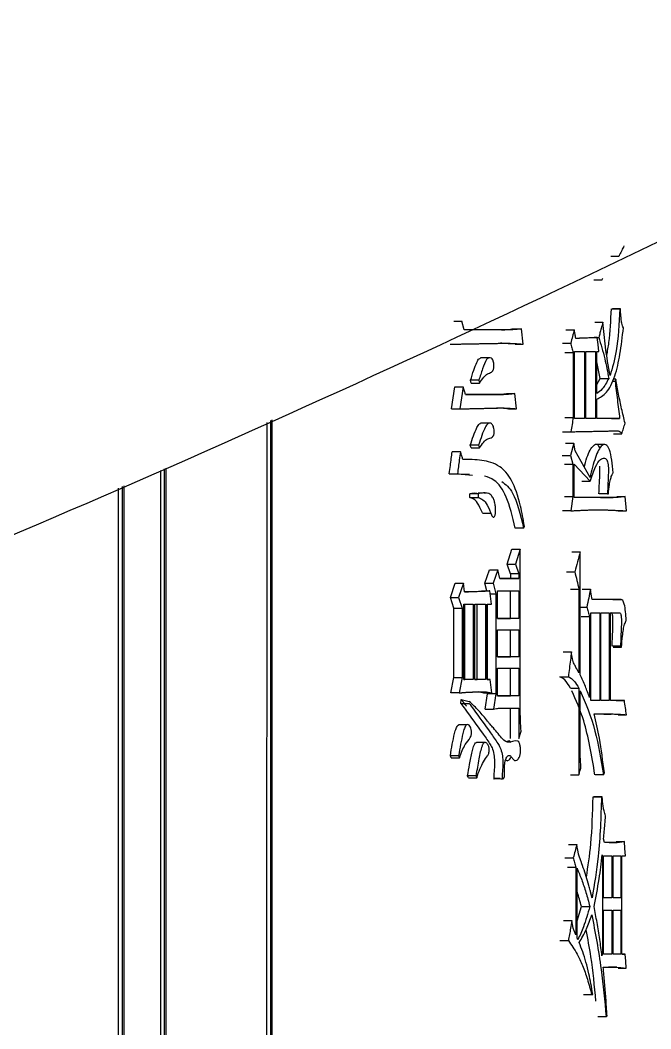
# Model space of a CAD drawing. Header units: millimetres. Extents: x 2271 to 4415, y 823 to 2339.
# Drawn here: x 3189.62 to 3196.78, y 1061.72 to 1073.17 of the extents above; entities that cross this region are included whole.
import ezdxf

# ---------------------------------------------------------------- set-up
doc = ezdxf.new("R2010")
doc.units = ezdxf.units.MM

msp = doc.modelspace()

# ---------------------------------------------------------------- linework, layer by layer
at = {"color": 7, "linetype": 'Continuous', "lineweight": 25}
for p, q in [((3196.417, 1070.488), (3196.324, 1070.488)), ((3196.225, 1070.218), (3196.233, 1070.24)), ((3196.335, 1069.894), (3196.428, 1069.894)), ((3196.436, 1069.894), (3196.343, 1069.894)), ((3196.436, 1069.894), (3196.428, 1069.894)), ((3194.542, 1069.753), (3194.635, 1069.753)), ((3194.662, 1069.655), (3194.635, 1069.753)), ((3196.142, 1069.742), (3196.236, 1069.742)), ((3195.18, 1069.655), (3194.662, 1069.655)), ((3195.18, 1069.655), (3195.085, 1069.655)), ((3195.219, 1069.666), (3195.313, 1069.666)), ((3195.332, 1069.493), (3195.313, 1069.666)), ((3195.816, 1069.656), (3195.911, 1069.656)), ((3196.077, 1069.569), (3196.171, 1069.569)), ((3194.501, 1069.493), (3194.594, 1069.493)), ((3195.238, 1069.493), (3195.332, 1069.493)), ((3195.775, 1069.504), (3195.87, 1069.504)), ((3195.913, 1068.649), (3195.913, 1069.407)), ((3195.913, 1069.407), (3196.026, 1069.407)), ((3196.026, 1069.407), (3196.026, 1068.649)), ((3196.041, 1068.649), (3196.041, 1069.407)), ((3196.041, 1069.407), (3196.152, 1069.407)), ((3196.152, 1069.407), (3196.152, 1068.649)), ((3196.166, 1069.407), (3196.191, 1069.407)), ((3196.166, 1068.931), (3196.166, 1069.407)), ((3194.94, 1069.338), (3194.845, 1069.338)), ((3195.804, 1069.396), (3195.899, 1069.396)), ((3195.899, 1069.396), (3195.899, 1068.66)), ((3196.206, 1069.104), (3196.166, 1069.293)), ((3194.827, 1069.082), (3194.733, 1069.082)), ((3194.74, 1069.05), (3194.733, 1069.082)), ((3194.827, 1069.082), (3194.834, 1069.05)), ((3196.166, 1069.033), (3196.206, 1069.104)), ((3196.209, 1069.104), (3196.302, 1069.104)), ((3196.339, 1069.071), (3196.374, 1069.071)), ((3196.382, 1069.093), (3196.35, 1069.093)), ((3196.382, 1069.093), (3196.374, 1069.071)), ((3194.518, 1068.758), (3194.555, 1069.006)), ((3194.555, 1069.006), (3194.649, 1069.006)), ((3194.649, 1069.006), (3194.612, 1068.758)), ((3194.74, 1069.05), (3194.834, 1069.05)), ((3195.106, 1068.92), (3194.676, 1068.92)), ((3194.676, 1068.92), (3195.011, 1068.92)), ((3195.011, 1068.92), (3195.106, 1068.92)), ((3195.14, 1068.931), (3195.234, 1068.931)), ((3195.256, 1068.758), (3195.234, 1068.931)), ((3196.166, 1068.649), (3196.166, 1068.866)), ((3194.518, 1068.758), (3194.612, 1068.758)), ((3195.162, 1068.758), (3195.256, 1068.758)), ((3192.419, 1068.604), (3192.418, 1057.022)), ((3192.464, 1068.626), (3192.464, 1057.022)), ((3192.483, 1056.972), (3192.483, 1068.634)), ((3195.804, 1068.66), (3195.899, 1068.66)), ((3196.026, 1068.649), (3195.913, 1068.649)), ((3196.026, 1068.649), (3195.932, 1068.649)), ((3196.152, 1068.649), (3196.041, 1068.649)), ((3196.152, 1068.649), (3196.058, 1068.649)), ((3196.425, 1068.65), (3196.166, 1068.649)), ((3196.332, 1068.65), (3196.425, 1068.65)), ((3194.94, 1068.595), (3194.845, 1068.595)), ((3195.778, 1068.498), (3195.872, 1068.498)), ((3195.81, 1068.368), (3195.905, 1068.368)), ((3195.905, 1068.368), (3195.867, 1068.228)), ((3195.919, 1068.282), (3195.905, 1068.368)), ((3196.356, 1068.476), (3196.449, 1068.476)), ((3194.618, 1068.271), (3194.525, 1068.271)), ((3194.824, 1068.347), (3194.73, 1068.347)), ((3194.74, 1068.314), (3194.73, 1068.347)), ((3194.824, 1068.347), (3194.834, 1068.314)), ((3196.089, 1067.979), (3195.919, 1068.282)), ((3196.247, 1068.354), (3196.152, 1068.354)), ((3195.772, 1068.228), (3195.867, 1068.228)), ((3195.867, 1068.228), (3195.893, 1068.13)), ((3191.212, 1068.058), (3191.212, 1056.972)), ((3191.257, 1068.077), (3191.257, 1056.972)), ((3191.277, 1057.022), (3191.277, 1068.085)), ((3195.893, 1068.13), (3195.893, 1067.762)), ((3195.908, 1068.13), (3196.089, 1067.936)), ((3195.908, 1067.752), (3195.908, 1068.13)), ((3194.49, 1068.022), (3194.584, 1068.022)), ((3194.723, 1068.014), (3194.49, 1068.022)), ((3194.584, 1068.022), (3194.756, 1068.006)), ((3195.995, 1067.936), (3196.089, 1067.936)), ((3190.735, 1067.859), (3190.735, 1059.15)), ((3190.78, 1067.877), (3190.78, 1059.15)), ((3190.8, 1059.094), (3190.801, 1067.886)), ((3194.82, 1067.795), (3194.726, 1067.795)), ((3194.726, 1067.752), (3194.726, 1067.795)), ((3194.867, 1067.802), (3194.819, 1067.802)), ((3194.82, 1067.795), (3194.82, 1067.752)), ((3194.914, 1067.802), (3194.885, 1067.802)), ((3196.286, 1067.795), (3196.192, 1067.795)), ((3196.286, 1067.795), (3196.297, 1067.795)), ((3194.726, 1067.752), (3194.82, 1067.752)), ((3195.893, 1067.762), (3195.87, 1067.6)), ((3196.352, 1067.752), (3195.908, 1067.752)), ((3196.209, 1067.752), (3196.256, 1067.752)), ((3196.258, 1067.752), (3196.352, 1067.752)), ((3196.394, 1067.763), (3196.487, 1067.763)), ((3196.503, 1067.6), (3196.487, 1067.763)), ((3194.867, 1067.573), (3194.963, 1067.573)), ((3195.87, 1067.6), (3195.775, 1067.6)), ((3196.41, 1067.6), (3196.503, 1067.6)), ((3195.335, 1067.405), (3195.241, 1067.405)), ((3195.149, 1066.994), (3195.203, 1067.167)), ((3195.203, 1067.167), (3195.298, 1067.167)), ((3195.298, 1067.167), (3195.244, 1066.994)), ((3195.298, 1065.318), (3195.298, 1067.167)), ((3195.883, 1067.135), (3195.977, 1067.135)), ((3195.977, 1065.74), (3195.977, 1067.135)), ((3195.149, 1066.994), (3195.244, 1066.994)), ((3195.187, 1066.886), (3195.149, 1066.994)), ((3195.244, 1066.994), (3195.282, 1066.886)), ((3194.895, 1066.778), (3194.947, 1066.93)), ((3194.947, 1066.93), (3195.041, 1066.93)), ((3195.041, 1066.93), (3194.989, 1066.778)), ((3195.064, 1066.832), (3195.041, 1066.93)), ((3195.282, 1066.886), (3195.187, 1066.886)), ((3195.187, 1066.886), (3195.187, 1066.832)), ((3195.282, 1066.886), (3195.282, 1066.832)), ((3195.822, 1066.908), (3195.916, 1066.908)), ((3194.504, 1066.616), (3194.558, 1066.778)), ((3194.558, 1066.778), (3194.652, 1066.778)), ((3194.652, 1066.778), (3194.598, 1066.616)), ((3194.666, 1066.681), (3194.652, 1066.778)), ((3194.895, 1066.778), (3194.989, 1066.778)), ((3194.918, 1066.692), (3194.895, 1066.778)), ((3194.989, 1066.778), (3195.021, 1066.659)), ((3195.187, 1066.832), (3195.282, 1066.832)), ((3194.859, 1066.692), (3194.953, 1066.692)), ((3194.969, 1066.54), (3194.953, 1066.692)), ((3194.956, 1066.659), (3195.021, 1066.659)), ((3195.021, 1066.659), (3195.021, 1065.523)), ((3195.038, 1066.378), (3195.038, 1066.692)), ((3195.038, 1066.692), (3195.282, 1066.692)), ((3195.187, 1066.378), (3195.187, 1066.692)), ((3195.282, 1066.692), (3195.282, 1066.378)), ((3195.868, 1066.713), (3195.963, 1066.713)), ((3195.963, 1066.713), (3195.963, 1065.761)), ((3196.001, 1066.713), (3196.095, 1066.713)), ((3194.504, 1066.616), (3194.598, 1066.616)), ((3194.545, 1066.497), (3194.504, 1066.616)), ((3194.598, 1066.616), (3194.639, 1066.497)), ((3194.656, 1065.686), (3194.656, 1066.54)), ((3194.656, 1066.54), (3194.764, 1066.54)), ((3194.67, 1065.686), (3194.67, 1066.54)), ((3194.764, 1066.54), (3194.764, 1065.686)), ((3194.78, 1065.686), (3194.78, 1066.54)), ((3194.78, 1066.54), (3194.903, 1066.54)), ((3194.809, 1065.686), (3194.809, 1066.54)), ((3194.903, 1066.54), (3194.903, 1065.686)), ((3194.92, 1066.54), (3194.969, 1066.54)), ((3194.92, 1065.686), (3194.92, 1066.54)), ((3194.927, 1065.686), (3194.927, 1066.54)), ((3196.441, 1066.594), (3196.112, 1066.594)), ((3196.348, 1066.594), (3196.441, 1066.594)), ((3194.545, 1066.497), (3194.639, 1066.497)), ((3194.545, 1065.707), (3194.545, 1066.497)), ((3194.639, 1066.497), (3194.639, 1065.707)), ((3195.977, 1066.508), (3196.052, 1066.508)), ((3196.098, 1065.448), (3196.098, 1066.443)), ((3196.098, 1066.443), (3196.199, 1066.443)), ((3196.199, 1066.443), (3196.199, 1065.448)), ((3196.213, 1065.448), (3196.213, 1066.443)), ((3196.213, 1066.443), (3196.308, 1066.443)), ((3196.308, 1066.443), (3196.308, 1065.448)), ((3196.321, 1065.448), (3196.322, 1066.443)), ((3196.322, 1066.443), (3196.422, 1066.443)), ((3196.326, 1066.443), (3196.422, 1066.443)), ((3195.282, 1066.378), (3195.038, 1066.378)), ((3195.038, 1066.378), (3195.187, 1066.378)), ((3195.282, 1066.378), (3195.187, 1066.378)), ((3195.989, 1066.4), (3196.084, 1066.4)), ((3196.084, 1066.4), (3196.084, 1065.48)), ((3195.038, 1065.945), (3195.038, 1066.248)), ((3195.038, 1066.248), (3195.282, 1066.248)), ((3195.187, 1065.945), (3195.187, 1066.248)), ((3195.282, 1066.248), (3195.282, 1065.945)), ((3195.784, 1065.999), (3195.878, 1065.999)), ((3196.436, 1066.064), (3196.343, 1066.064)), ((3196.353, 1066.053), (3196.447, 1066.053)), ((3196.436, 1066.064), (3196.447, 1066.053)), ((3195.282, 1065.945), (3195.038, 1065.945)), ((3195.038, 1065.945), (3195.187, 1065.945)), ((3195.282, 1065.945), (3195.187, 1065.945)), ((3195.038, 1065.502), (3195.038, 1065.815)), ((3195.038, 1065.815), (3195.282, 1065.815)), ((3195.187, 1065.502), (3195.187, 1065.815)), ((3195.282, 1065.815), (3195.282, 1065.502)), ((3194.511, 1065.534), (3194.545, 1065.707)), ((3194.545, 1065.707), (3194.639, 1065.707)), ((3194.639, 1065.707), (3194.605, 1065.534)), ((3194.764, 1065.686), (3194.656, 1065.686)), ((3194.656, 1065.686), (3194.67, 1065.686)), ((3194.764, 1065.686), (3194.67, 1065.686)), ((3194.903, 1065.686), (3194.78, 1065.686)), ((3194.78, 1065.686), (3194.809, 1065.686)), ((3194.903, 1065.686), (3194.809, 1065.686)), ((3194.956, 1065.686), (3194.92, 1065.686)), ((3194.92, 1065.686), (3194.956, 1065.686)), ((3194.976, 1065.534), (3194.956, 1065.686)), ((3195.748, 1065.718), (3195.843, 1065.718)), ((3194.605, 1065.534), (3194.511, 1065.534)), ((3194.819, 1065.545), (3194.913, 1065.545)), ((3194.881, 1065.534), (3194.976, 1065.534)), ((3194.898, 1065.35), (3194.927, 1065.523)), ((3194.913, 1065.545), (3194.976, 1065.534)), ((3194.927, 1065.523), (3194.927, 1065.534)), ((3195.021, 1065.523), (3194.927, 1065.523)), ((3195.021, 1065.523), (3194.992, 1065.35)), ((3195.868, 1065.588), (3195.963, 1065.588)), ((3195.963, 1065.588), (3195.963, 1064.604)), ((3195.977, 1064.907), (3195.977, 1065.556)), ((3194.623, 1065.415), (3194.626, 1065.458)), ((3194.626, 1065.458), (3194.718, 1065.437)), ((3195.282, 1065.502), (3195.038, 1065.502)), ((3195.038, 1065.502), (3195.187, 1065.502)), ((3195.282, 1065.502), (3195.187, 1065.502)), ((3196.199, 1065.448), (3196.098, 1065.448)), ((3196.199, 1065.448), (3196.105, 1065.448)), ((3196.308, 1065.448), (3196.213, 1065.448)), ((3196.308, 1065.448), (3196.214, 1065.448)), ((3196.479, 1065.448), (3196.321, 1065.448)), ((3196.386, 1065.448), (3196.479, 1065.448)), ((3194.898, 1065.35), (3194.992, 1065.35)), ((3195.187, 1065.015), (3195.187, 1065.361)), ((3195.282, 1065.361), (3195.282, 1065.015)), ((3196.41, 1065.285), (3196.503, 1065.285)), ((3194.692, 1065.172), (3194.598, 1065.172)), ((3195.282, 1065.015), (3195.307, 1065.101)), ((3194.897, 1064.972), (3194.802, 1064.972)), ((3194.514, 1064.798), (3194.504, 1064.82)), ((3194.598, 1064.82), (3194.608, 1064.798)), ((3194.514, 1064.798), (3194.608, 1064.798)), ((3194.794, 1064.593), (3194.7, 1064.593)), ((3195.868, 1064.604), (3195.963, 1064.604)), ((3196.241, 1064.604), (3196.147, 1064.604)), ((3196.241, 1064.604), (3196.252, 1064.625)), ((3194.71, 1064.571), (3194.804, 1064.571)), ((3195.07, 1064.561), (3195.005, 1064.561)), ((3196.125, 1064.355), (3196.219, 1064.355)), ((3196.227, 1064.355), (3196.133, 1064.355)), ((3196.227, 1064.355), (3196.219, 1064.355)), ((3195.845, 1063.814), (3195.94, 1063.814)), ((3196.255, 1063.836), (3196.244, 1063.879)), ((3196.398, 1063.836), (3196.255, 1063.836)), ((3196.305, 1063.836), (3196.398, 1063.836)), ((3196.386, 1063.847), (3196.479, 1063.847)), ((3196.244, 1063.208), (3196.244, 1063.684)), ((3196.244, 1063.684), (3196.338, 1063.684)), ((3196.338, 1063.684), (3196.338, 1063.208)), ((3196.352, 1063.208), (3196.352, 1063.684)), ((3196.352, 1063.684), (3196.439, 1063.684)), ((3196.439, 1063.684), (3196.439, 1063.208)), ((3196.452, 1063.684), (3196.49, 1063.684)), ((3196.452, 1062.57), (3196.452, 1063.684)), ((3195.804, 1063.663), (3195.899, 1063.663)), ((3196.23, 1063.663), (3196.23, 1062.581)), ((3195.833, 1063.555), (3195.928, 1063.555)), ((3195.928, 1063.555), (3195.928, 1062.787)), ((3195.942, 1062.754), (3195.942, 1063.544)), ((3195.942, 1062.948), (3195.991, 1063.111)), ((3195.992, 1063.111), (3196.086, 1063.111)), ((3196.338, 1063.208), (3196.244, 1063.208)), ((3196.338, 1063.208), (3196.244, 1063.208)), ((3196.439, 1063.208), (3196.352, 1063.208)), ((3196.439, 1063.208), (3196.352, 1063.208)), ((3196.244, 1062.57), (3196.244, 1063.068)), ((3196.244, 1063.068), (3196.338, 1063.068)), ((3196.338, 1063.068), (3196.338, 1062.57)), ((3196.352, 1062.57), (3196.352, 1063.068)), ((3196.352, 1063.068), (3196.439, 1063.068)), ((3196.439, 1063.068), (3196.439, 1062.57)), ((3195.789, 1062.949), (3195.884, 1062.949)), ((3195.951, 1062.732), (3195.942, 1062.754)), ((3196.23, 1062.581), (3196.22, 1062.581)), ((3196.23, 1062.581), (3196.225, 1062.549)), ((3196.338, 1062.57), (3196.244, 1062.57)), ((3196.338, 1062.57), (3196.244, 1062.57)), ((3196.439, 1062.57), (3196.352, 1062.57)), ((3196.439, 1062.57), (3196.352, 1062.57)), ((3196.487, 1062.57), (3196.452, 1062.57)), ((3196.452, 1062.57), (3196.487, 1062.57)), ((3196.238, 1062.419), (3196.392, 1062.419)), ((3196.392, 1062.419), (3196.299, 1062.419)), ((3196.407, 1062.408), (3196.5, 1062.408)), ((3196.109, 1062.105), (3196.015, 1062.105)), ((3196.109, 1062.105), (3196.12, 1062.116)), ((3196.272, 1061.856), (3196.283, 1061.867))]:
    msp.add_line(p, q, dxfattribs=at)
at = {"color": 7, "linetype": 'Continuous', "lineweight": 25, "flags": 128}
for points in [[(3196.225, 1070.218), (3196.19, 1070.218), (3196.159, 1070.218), (3196.131, 1070.218)], [(3196.094, 1069.569), (3196.14, 1069.569), (3196.188, 1069.569)], [(3196.191, 1069.407), (3196.181, 1069.488), (3196.171, 1069.569)], [(3194.74, 1068.314), (3194.781, 1068.314), (3194.807, 1068.314), (3194.834, 1068.314)], [(3195.798, 1068.13), (3195.845, 1068.13), (3195.893, 1068.13)], [(3195.798, 1067.762), (3195.845, 1067.762), (3195.893, 1067.762)], [(3195.335, 1067.405), (3195.34, 1067.416), (3195.345, 1067.427)], [(3196.112, 1066.594), (3196.104, 1066.654), (3196.095, 1066.713)], [(3194.623, 1065.415), (3194.665, 1065.415), (3194.691, 1065.415), (3194.716, 1065.415)], [(3194.598, 1064.82), (3194.563, 1064.82), (3194.534, 1064.82), (3194.504, 1064.82)], [(3194.71, 1064.571), (3194.707, 1064.577), (3194.705, 1064.582), (3194.7, 1064.593)], [(3194.794, 1064.593), (3194.796, 1064.587), (3194.8, 1064.579), (3194.804, 1064.571)], [(3195.957, 1063.706), (3195.95, 1063.75), (3195.945, 1063.782), (3195.94, 1063.814)], [(3196.49, 1063.684), (3196.484, 1063.766), (3196.479, 1063.847)], [(3196.227, 1063.695), (3196.229, 1063.679), (3196.23, 1063.663)], [(3195.899, 1062.862), (3195.891, 1062.906), (3195.884, 1062.949)], [(3195.748, 1062.722), (3195.772, 1062.722), (3195.796, 1062.722), (3195.843, 1062.722)], [(3196.5, 1062.408), (3196.494, 1062.489), (3196.487, 1062.57)], [(3196.272, 1061.856), (3196.233, 1061.856), (3196.204, 1061.856), (3196.178, 1061.856)]]:
    msp.add_lwpolyline(points, dxfattribs=at)
at = {"color": 7, "linetype": 'Continuous', "lineweight": 25}
for points, knots in [([(3122.336, 1053.698), (3124.897, 1053.722), (3128.477, 1053.757), (3133.746, 1054.036), (3138.211, 1054.371), (3143.527, 1054.937), (3149.096, 1055.71), (3154.909, 1056.72), (3160.88, 1057.976), (3166.957, 1059.487), (3173.094, 1061.258), (3179.26, 1063.292), (3185.423, 1065.591), (3191.56, 1068.157), (3197.648, 1070.987), (3203.668, 1074.081), (3209.6, 1077.435), (3215.43, 1081.048), (3221.139, 1084.913), (3226.715, 1089.027), (3232.142, 1093.384), (3237.408, 1097.979), (3242.499, 1102.803), (3247.404, 1107.851), (3252.111, 1113.114), (3256.609, 1118.584), (3260.887, 1124.252), (3264.936, 1130.109), (3268.745, 1136.146), (3272.307, 1142.352), (3275.612, 1148.716), (3278.653, 1155.229), (3281.422, 1161.878), (3283.913, 1168.653), (3286.118, 1175.54), (3288.033, 1182.529), (3289.651, 1189.607), (3290.969, 1196.76), (3291.982, 1203.977), (3292.686, 1211.244), (3293.079, 1218.549), (3293.158, 1225.877), (3292.921, 1233.215), (3292.367, 1240.549), (3291.495, 1247.867), (3290.304, 1255.154), (3288.796, 1262.397), (3286.971, 1269.581), (3284.831, 1276.694), (3282.377, 1283.722), (3279.612, 1290.65), (3276.539, 1297.466), (3273.162, 1304.157), (3269.485, 1310.709), (3265.511, 1317.109), (3261.246, 1323.344), (3256.695, 1329.402), (3251.863, 1335.271), (3246.756, 1340.937), (3241.379, 1346.39), (3235.933, 1351.437), (3230.459, 1356.09), (3225.001, 1360.359), (3219.376, 1364.401), (3213.595, 1368.21), (3207.667, 1371.778), (3201.605, 1375.1), (3195.419, 1378.17), (3189.122, 1380.984), (3182.729, 1383.536), (3176.253, 1385.822), (3169.716, 1387.838), (3163.141, 1389.58), (3156.568, 1391.045), (3150.074, 1392.227), (3143.785, 1393.124), (3138.261, 1393.707), (3133.378, 1394.075), (3128.554, 1394.315), (3122.58, 1394.432), (3117.063, 1394.321), (3111.794, 1394.05), (3107.329, 1393.712), (3102.013, 1393.147), (3096.444, 1392.374), (3090.631, 1391.364), (3084.659, 1390.108), (3078.583, 1388.597), (3072.445, 1386.826), (3066.28, 1384.792), (3060.117, 1382.493), (3053.98, 1379.928), (3047.892, 1377.097), (3041.872, 1374.003), (3035.939, 1370.649), (3030.11, 1367.037), (3024.401, 1363.171), (3018.825, 1359.057), (3013.398, 1354.7), (3008.132, 1350.105), (3003.041, 1345.281), (2998.136, 1340.233), (2993.429, 1334.97), (2988.931, 1329.5), (2984.653, 1323.832), (2980.604, 1317.975), (2976.795, 1311.938), (2973.233, 1305.732), (2969.928, 1299.368), (2966.885, 1292.856), (2964.123, 1286.204), (2961.786, 1279.922), (2960.508, 1275.817), (2959.945, 1274.009)], [0, 0, 0, 0, 0.010207, 0.014274, 0.021037, 0.028056, 0.035587, 0.043451, 0.051578, 0.059911, 0.06841, 0.077044, 0.085791, 0.094634, 0.103558, 0.112554, 0.121612, 0.130726, 0.13989, 0.149098, 0.158347, 0.167633, 0.176954, 0.186306, 0.195688, 0.205098, 0.214535, 0.223996, 0.233481, 0.242989, 0.252518, 0.262068, 0.271639, 0.281229, 0.290838, 0.300466, 0.310113, 0.319778, 0.329461, 0.339162, 0.348881, 0.358618, 0.368373, 0.378146, 0.387938, 0.397748, 0.407578, 0.417427, 0.427296, 0.437185, 0.447097, 0.457031, 0.466988, 0.47697, 0.486979, 0.497016, 0.507082, 0.517181, 0.527315, 0.537488, 0.547704, 0.556915, 0.566123, 0.575327, 0.584526, 0.593719, 0.602905, 0.612082, 0.621247, 0.630396, 0.639524, 0.64862, 0.657668, 0.666638, 0.675463, 0.683979, 0.691963, 0.697606, 0.703501, 0.71122, 0.721427, 0.725494, 0.732257, 0.739276, 0.746807, 0.754671, 0.762798, 0.771131, 0.77963, 0.788264, 0.797011, 0.805853, 0.814778, 0.823774, 0.832832, 0.841946, 0.85111, 0.860318, 0.869567, 0.878853, 0.888174, 0.897526, 0.906908, 0.916318, 0.925755, 0.935216, 0.944701, 0.954208, 0.963738, 0.973288, 0.982858, 0.992449, 1, 1, 1, 1]), ([(3196.474, 1070.607), (3196.466, 1070.591), (3196.452, 1070.562), (3196.433, 1070.523), (3196.422, 1070.5), (3196.417, 1070.488)], [0, 0, 0, 0, 0.425168, 0.712584, 1, 1, 1, 1]), ([(3196.28, 1069.366), (3196.288, 1069.414), (3196.317, 1069.573), (3196.325, 1069.762), (3196.332, 1069.894)], [0, 0, 0, 0, 0.299589, 1, 1, 1, 1]), ([(3196.428, 1069.894), (3196.419, 1069.724), (3196.404, 1069.426), (3196.343, 1069.224), (3196.316, 1069.136)], [0, 0, 0, 0, 0.5699995, 1, 1, 1, 1]), ([(3196.468, 1069.677), (3196.462, 1069.693), (3196.451, 1069.72), (3196.442, 1069.78), (3196.437, 1069.835), (3196.436, 1069.874), (3196.436, 1069.894)], [0, 0, 0, 0, 0.327601, 0.548377, 0.773257, 1, 1, 1, 1]), ([(3196.236, 1069.742), (3196.229, 1069.718), (3196.218, 1069.677), (3196.202, 1069.619), (3196.193, 1069.586), (3196.188, 1069.569)], [0, 0, 0, 0, 0.420833, 0.71041, 1, 1, 1, 1]), ([(3196.316, 1069.136), (3196.297, 1069.243), (3196.264, 1069.434), (3196.244, 1069.648), (3196.236, 1069.742)], [0, 0, 0, 0, 0.5581675, 1, 1, 1, 1]), ([(3195.085, 1069.655), (3195.109, 1069.656), (3195.143, 1069.657), (3195.187, 1069.662), (3195.208, 1069.665), (3195.219, 1069.666)], [0, 0, 0, 0, 0.523499, 0.761739, 1, 1, 1, 1]), ([(3195.313, 1069.666), (3195.302, 1069.665), (3195.279, 1069.662), (3195.234, 1069.657), (3195.201, 1069.656), (3195.18, 1069.655)], [0, 0, 0, 0, 0.2614203, 0.5228455, 1, 1, 1, 1]), ([(3195.911, 1069.656), (3195.904, 1069.63), (3195.89, 1069.58), (3195.876, 1069.529), (3195.87, 1069.504)], [0, 0, 0, 0, 0.499999, 1, 1, 1, 1]), ([(3195.928, 1069.558), (3195.925, 1069.574), (3195.919, 1069.607), (3195.913, 1069.639), (3195.911, 1069.656)], [0, 0, 0, 0, 0.4999992, 1, 1, 1, 1]), ([(3196.166, 1068.866), (3196.203, 1068.886), (3196.277, 1068.926), (3196.371, 1069.099), (3196.433, 1069.375), (3196.456, 1069.576), (3196.468, 1069.677)], [0, 0, 0, 0, 0.271409, 0.54611, 0.770558, 1, 1, 1, 1]), ([(3196.171, 1069.569), (3196.123, 1069.565), (3196.073, 1069.56), (3196.022, 1069.559), (3196.018, 1069.559), (3196.014, 1069.559), (3196.01, 1069.559), (3196.007, 1069.559), (3196.003, 1069.559), (3195.999, 1069.559), (3195.995, 1069.559), (3195.992, 1069.559), (3195.988, 1069.559), (3195.984, 1069.559), (3195.98, 1069.559), (3195.976, 1069.559), (3195.972, 1069.559), (3195.968, 1069.558), (3195.965, 1069.558), (3195.961, 1069.558), (3195.957, 1069.558), (3195.954, 1069.558), (3195.952, 1069.558), (3195.95, 1069.558), (3195.948, 1069.558), (3195.946, 1069.558), (3195.944, 1069.558), (3195.942, 1069.558), (3195.94, 1069.558), (3195.939, 1069.558), (3195.937, 1069.558), (3195.935, 1069.558), (3195.933, 1069.558), (3195.931, 1069.558), (3195.929, 1069.558), (3195.928, 1069.558)], [0, 0, 0, 0, 0.606141, 0.618449, 0.630757, 0.655373, 0.667681, 0.679989, 0.692297, 0.716913, 0.729221, 0.741529, 0.753837, 0.778453, 0.790761, 0.803069, 0.827685, 0.839993, 0.852301, 0.864609, 0.889225, 0.895379, 0.901533, 0.913842, 0.919996, 0.92615, 0.932304, 0.944612, 0.950766, 0.95692, 0.963074, 0.975382, 0.981536, 0.98769, 1, 1, 1, 1]), ([(3196.188, 1069.569), (3196.212, 1069.49), (3196.255, 1069.349), (3196.288, 1069.179), (3196.302, 1069.104)], [0, 0, 0, 0, 0.556475, 1, 1, 1, 1]), ([(3194.594, 1069.493), (3194.613, 1069.494), (3194.649, 1069.494), (3194.704, 1069.495), (3194.758, 1069.496), (3194.812, 1069.497), (3194.883, 1069.499), (3194.954, 1069.5), (3195.024, 1069.501), (3195.068, 1069.502), (3195.098, 1069.503), (3195.12, 1069.504), (3195.133, 1069.504), (3195.141, 1069.504)], [0, 0, 0, 0, 0.097575, 0.19515, 0.292725, 0.390299, 0.487874, 0.683024, 0.780599, 0.878174, 0.926961, 0.951355, 1, 1, 1, 1]), ([(3195.238, 1069.493), (3195.211, 1069.495), (3195.167, 1069.497), (3195.112, 1069.5), (3195.083, 1069.502), (3195.073, 1069.503)], [0, 0, 0, 0, 0.484055, 0.821174, 1, 1, 1, 1]), ([(3195.141, 1069.504), (3195.168, 1069.503), (3195.214, 1069.5), (3195.277, 1069.496), (3195.314, 1069.494), (3195.332, 1069.493)], [0, 0, 0, 0, 0.417352, 0.7086751, 1, 1, 1, 1]), ([(3195.87, 1069.504), (3195.874, 1069.486), (3195.884, 1069.45), (3195.894, 1069.414), (3195.899, 1069.396)], [0, 0, 0, 0, 0.500001, 1, 1, 1, 1]), ([(3194.733, 1069.082), (3194.745, 1069.121), (3194.768, 1069.193), (3194.8, 1069.276), (3194.825, 1069.329), (3194.84, 1069.332), (3194.845, 1069.333)], [0, 0, 0, 0, 0.373661, 0.687342, 0.895002, 1, 1, 1, 1]), ([(3194.834, 1069.05), (3194.85, 1069.073), (3194.88, 1069.116), (3194.926, 1069.158), (3194.962, 1069.168), (3194.987, 1069.188), (3194.995, 1069.211), (3194.998, 1069.229), (3194.999, 1069.252), (3194.997, 1069.277), (3194.992, 1069.3), (3194.983, 1069.32), (3194.966, 1069.337), (3194.942, 1069.344), (3194.905, 1069.311), (3194.868, 1069.21), (3194.841, 1069.126), (3194.827, 1069.082)], [0, 0, 0, 0, 0.1332879, 0.244453, 0.3554057, 0.4113373, 0.4265667, 0.441924, 0.4602398, 0.4832328, 0.5062844, 0.5267635, 0.567645, 0.6361532, 0.7048683, 0.8490662, 1, 1, 1, 1]), ([(3196.302, 1069.104), (3196.278, 1069.059), (3196.235, 1068.979), (3196.187, 1068.946), (3196.166, 1068.931)], [0, 0, 0, 0, 0.561781, 1, 1, 1, 1]), ([(3196.374, 1069.071), (3196.382, 1069.001), (3196.399, 1068.86), (3196.417, 1068.72), (3196.425, 1068.65)], [0, 0, 0, 0, 0.5, 1, 1, 1, 1]), ([(3196.487, 1068.595), (3196.474, 1068.649), (3196.448, 1068.754), (3196.413, 1068.922), (3196.392, 1069.036), (3196.382, 1069.093)], [0, 0, 0, 0, 0.347854, 0.67337, 1, 1, 1, 1]), ([(3194.676, 1068.92), (3194.672, 1068.932), (3194.666, 1068.953), (3194.657, 1068.982), (3194.651, 1068.998), (3194.649, 1069.006)], [0, 0, 0, 0, 0.428366, 0.714182, 1, 1, 1, 1]), ([(3195.011, 1068.92), (3195.023, 1068.92), (3195.046, 1068.921), (3195.089, 1068.924), (3195.12, 1068.928), (3195.14, 1068.931)], [0, 0, 0, 0, 0.267376, 0.53476, 1, 1, 1, 1]), ([(3195.234, 1068.931), (3195.223, 1068.929), (3195.2, 1068.926), (3195.157, 1068.921), (3195.126, 1068.921), (3195.106, 1068.92)], [0, 0, 0, 0, 0.267045, 0.534097, 1, 1, 1, 1]), ([(3194.612, 1068.758), (3194.62, 1068.758), (3194.638, 1068.758), (3194.664, 1068.759), (3194.69, 1068.759), (3194.725, 1068.76), (3194.768, 1068.761), (3194.819, 1068.762), (3194.871, 1068.763), (3194.922, 1068.765), (3194.964, 1068.766), (3195.003, 1068.767), (3195.031, 1068.767), (3195.057, 1068.768), (3195.07, 1068.768), (3195.077, 1068.768)], [0, 0, 0, 0, 0.055103, 0.110206, 0.165309, 0.220412, 0.330617, 0.440823, 0.551029, 0.661235, 0.771441, 0.826543, 0.913271, 0.956635, 1, 1, 1, 1]), ([(3195.162, 1068.758), (3195.138, 1068.76), (3195.096, 1068.764), (3195.051, 1068.767), (3195.032, 1068.767), (3195.029, 1068.767)], [0, 0, 0, 0, 0.55266, 0.951825, 1, 1, 1, 1]), ([(3195.077, 1068.768), (3195.101, 1068.768), (3195.144, 1068.767), (3195.204, 1068.763), (3195.239, 1068.759), (3195.256, 1068.758)], [0, 0, 0, 0, 0.408529, 0.704251, 1, 1, 1, 1]), ([(3194.834, 1068.314), (3194.849, 1068.337), (3194.879, 1068.382), (3194.928, 1068.423), (3194.965, 1068.426), (3194.988, 1068.446), (3194.995, 1068.457), (3195, 1068.473), (3195.001, 1068.489), (3195.001, 1068.51), (3194.998, 1068.534), (3194.992, 1068.56), (3194.978, 1068.585), (3194.957, 1068.602), (3194.928, 1068.592), (3194.895, 1068.543), (3194.86, 1068.455), (3194.836, 1068.384), (3194.824, 1068.347), (3194.824, 1068.347)], [0, 0, 0, 0, 0.122963, 0.247031, 0.370505, 0.395962, 0.421667, 0.433716, 0.445798, 0.461982, 0.485013, 0.50855, 0.540716, 0.603687, 0.664288, 0.751122, 0.871606, 0.999878, 1, 1, 1, 1]), ([(3195.899, 1068.66), (3195.894, 1068.633), (3195.886, 1068.579), (3195.877, 1068.525), (3195.872, 1068.498)], [0, 0, 0, 0, 0.5, 1, 1, 1, 1]), ([(3196.449, 1068.476), (3196.456, 1068.496), (3196.468, 1068.536), (3196.481, 1068.576), (3196.487, 1068.595)], [0, 0, 0, 0, 0.499999, 1, 1, 1, 1]), ([(3194.73, 1068.347), (3194.741, 1068.382), (3194.765, 1068.453), (3194.8, 1068.538), (3194.828, 1068.586), (3194.842, 1068.591), (3194.846, 1068.592)], [0, 0, 0, 0, 0.3465962, 0.6953672, 0.9290108, 1, 1, 1, 1]), ([(3195.872, 1068.498), (3195.892, 1068.498), (3195.93, 1068.499), (3195.988, 1068.5), (3196.045, 1068.501), (3196.092, 1068.502), (3196.138, 1068.503), (3196.185, 1068.504), (3196.24, 1068.505), (3196.286, 1068.506), (3196.327, 1068.507), (3196.358, 1068.508), (3196.387, 1068.508), (3196.402, 1068.509), (3196.409, 1068.509)], [0, 0, 0, 0, 0.104023, 0.208045, 0.312068, 0.416091, 0.468102, 0.572125, 0.676148, 0.78017, 0.832182, 0.916091, 0.958045, 1, 1, 1, 1]), ([(3196.409, 1068.509), (3196.417, 1068.507), (3196.431, 1068.504), (3196.444, 1068.485), (3196.449, 1068.476)], [0, 0, 0, 0, 0.557581, 1, 1, 1, 1]), ([(3194.49, 1068.022), (3194.495, 1068.053), (3194.503, 1068.11), (3194.514, 1068.193), (3194.521, 1068.245), (3194.525, 1068.271)], [0, 0, 0, 0, 0.377799, 0.688899, 1, 1, 1, 1]), ([(3194.618, 1068.271), (3194.614, 1068.24), (3194.606, 1068.182), (3194.595, 1068.099), (3194.588, 1068.048), (3194.584, 1068.022)], [0, 0, 0, 0, 0.377734, 0.688867, 1, 1, 1, 1]), ([(3194.646, 1068.184), (3194.642, 1068.197), (3194.635, 1068.217), (3194.626, 1068.246), (3194.621, 1068.263), (3194.618, 1068.271)], [0, 0, 0, 0, 0.4325048, 0.7162517, 1, 1, 1, 1]), ([(3196.025, 1068.094), (3196.034, 1068.132), (3196.063, 1068.246), (3196.116, 1068.342), (3196.17, 1068.367), (3196.191, 1068.329), (3196.2, 1068.313)], [0, 0, 0, 0, 0.215613, 0.638466, 0.853974, 1, 1, 1, 1]), ([(3196.352, 1068.033), (3196.347, 1068.082), (3196.338, 1068.178), (3196.312, 1068.306), (3196.27, 1068.363), (3196.212, 1068.346), (3196.146, 1068.215), (3196.108, 1068.058), (3196.089, 1067.979)], [0, 0, 0, 0, 0.1273113, 0.25064, 0.3763468, 0.5011022, 0.7458194, 1, 1, 1, 1]), ([(3195.345, 1067.427), (3195.331, 1067.505), (3195.294, 1067.707), (3195.203, 1067.971), (3195.047, 1068.136), (3194.86, 1068.18), (3194.717, 1068.183), (3194.646, 1068.184)], [0, 0, 0, 0, 0.112639, 0.292888, 0.474955, 0.735645, 1, 1, 1, 1]), ([(3196.089, 1067.936), (3196.11, 1067.994), (3196.146, 1068.097), (3196.203, 1068.188), (3196.245, 1068.2), (3196.272, 1068.193), (3196.284, 1068.17), (3196.292, 1068.142), (3196.298, 1068.096), (3196.297, 1067.977), (3196.291, 1067.874), (3196.286, 1067.795)], [0, 0, 0, 0, 0.23749, 0.42213, 0.564767, 0.621672, 0.660735, 0.693272, 0.725999, 0.787152, 1, 1, 1, 1]), ([(3196.19, 1067.795), (3196.194, 1067.875), (3196.2, 1067.972), (3196.202, 1068.079), (3196.2, 1068.101), (3196.2, 1068.108)], [0, 0, 0, 0, 0.779722, 0.936775, 1, 1, 1, 1]), ([(3196.297, 1067.795), (3196.301, 1067.829), (3196.307, 1067.886), (3196.32, 1067.956), (3196.334, 1068.005), (3196.346, 1068.024), (3196.352, 1068.033)], [0, 0, 0, 0, 0.348649, 0.570981, 0.788219, 1, 1, 1, 1]), ([(3195.241, 1067.405), (3195.21, 1067.533), (3195.149, 1067.784), (3195.017, 1067.957), (3194.929, 1067.983), (3194.892, 1067.994)], [0, 0, 0, 0, 0.372916, 0.733547, 1, 1, 1, 1]), ([(3195.087, 1067.934), (3195.131, 1067.9), (3195.235, 1067.821), (3195.298, 1067.558), (3195.335, 1067.405)], [0, 0, 0, 0, 0.418252, 1, 1, 1, 1]), ([(3194.726, 1067.795), (3194.744, 1067.799), (3194.775, 1067.807), (3194.806, 1067.8), (3194.819, 1067.796)], [0, 0, 0, 0, 0.573402, 1, 1, 1, 1]), ([(3194.82, 1067.752), (3194.838, 1067.745), (3194.874, 1067.732), (3194.927, 1067.672), (3194.957, 1067.581), (3194.98, 1067.536), (3194.991, 1067.527), (3195.001, 1067.53), (3195.009, 1067.542), (3195.014, 1067.558), (3195.017, 1067.58), (3195.018, 1067.616), (3195.014, 1067.663), (3195.004, 1067.711), (3194.987, 1067.755), (3194.946, 1067.805), (3194.887, 1067.807), (3194.84, 1067.798), (3194.82, 1067.795)], [0, 0, 0, 0, 0.115518, 0.231634, 0.360314, 0.38877, 0.411137, 0.433609, 0.45467, 0.468652, 0.482629, 0.505933, 0.545458, 0.585905, 0.62732, 0.690876, 0.874624, 1, 1, 1, 1]), ([(3194.868, 1067.576), (3194.863, 1067.587), (3194.841, 1067.635), (3194.798, 1067.726), (3194.752, 1067.743), (3194.726, 1067.752)], [0, 0, 0, 0, 0.12447, 0.525331, 1, 1, 1, 1]), ([(3196.487, 1067.763), (3196.468, 1067.76), (3196.436, 1067.755), (3196.391, 1067.752), (3196.365, 1067.752), (3196.352, 1067.752)], [0, 0, 0, 0, 0.427543, 0.713753, 1, 1, 1, 1]), ([(3195.87, 1067.6), (3195.873, 1067.6), (3195.88, 1067.601), (3195.891, 1067.601), (3195.906, 1067.602), (3195.924, 1067.603), (3195.946, 1067.604), (3195.967, 1067.605), (3195.989, 1067.607), (3196.011, 1067.608), (3196.032, 1067.608), (3196.05, 1067.609), (3196.068, 1067.61), (3196.085, 1067.61), (3196.107, 1067.611), (3196.124, 1067.611), (3196.138, 1067.611), (3196.149, 1067.611), (3196.159, 1067.611), (3196.17, 1067.611), (3196.179, 1067.611), (3196.185, 1067.611), (3196.191, 1067.611), (3196.196, 1067.611), (3196.201, 1067.611), (3196.206, 1067.611), (3196.209, 1067.611), (3196.212, 1067.611), (3196.217, 1067.611), (3196.222, 1067.611), (3196.227, 1067.611), (3196.232, 1067.611), (3196.238, 1067.611), (3196.243, 1067.611), (3196.25, 1067.611), (3196.258, 1067.61), (3196.269, 1067.61), (3196.279, 1067.61), (3196.289, 1067.61), (3196.3, 1067.609), (3196.31, 1067.609), (3196.324, 1067.609), (3196.341, 1067.608), (3196.361, 1067.607), (3196.381, 1067.606), (3196.402, 1067.605), (3196.418, 1067.605), (3196.432, 1067.604), (3196.442, 1067.603), (3196.452, 1067.603), (3196.462, 1067.602), (3196.472, 1067.602), (3196.482, 1067.601), (3196.493, 1067.601), (3196.499, 1067.6), (3196.503, 1067.6)], [0, 0, 0, 0, 0.016501, 0.033002, 0.049503, 0.082504, 0.115506, 0.148508, 0.18151, 0.214512, 0.247513, 0.280515, 0.297016, 0.330018, 0.36302, 0.396021, 0.412522, 0.429023, 0.445524, 0.462025, 0.478526, 0.486776, 0.495027, 0.503277, 0.511528, 0.519778, 0.523903, 0.528029, 0.536279, 0.54453, 0.55278, 0.56103, 0.569281, 0.577531, 0.585782, 0.602283, 0.618784, 0.635284, 0.651785, 0.668286, 0.684787, 0.701288, 0.73429, 0.767292, 0.800293, 0.833295, 0.866297, 0.882798, 0.899299, 0.9158, 0.932301, 0.948801, 0.965302, 0.982651, 1, 1, 1, 1]), ([(3195.977, 1067.135), (3195.967, 1067.097), (3195.947, 1067.021), (3195.927, 1066.946), (3195.916, 1066.908)], [0, 0, 0, 0, 0.5, 1, 1, 1, 1]), ([(3195.916, 1066.908), (3195.924, 1066.875), (3195.94, 1066.811), (3195.955, 1066.746), (3195.963, 1066.713)], [0, 0, 0, 0, 0.500001, 1, 1, 1, 1]), ([(3195.282, 1066.832), (3195.25, 1066.832), (3195.178, 1066.832), (3195.105, 1066.832), (3195.064, 1066.832)], [0, 0, 0, 0, 0.44202, 1, 1, 1, 1]), ([(3195.064, 1066.832), (3195.065, 1066.832), (3195.106, 1066.832), (3195.147, 1066.832), (3195.187, 1066.832)], [0, 0, 0, 0, 0.020471, 1, 1, 1, 1]), ([(3194.953, 1066.692), (3194.951, 1066.691), (3194.947, 1066.691), (3194.939, 1066.69), (3194.93, 1066.689), (3194.922, 1066.689), (3194.916, 1066.688), (3194.911, 1066.688), (3194.907, 1066.687), (3194.902, 1066.687), (3194.898, 1066.687), (3194.893, 1066.686), (3194.888, 1066.686), (3194.879, 1066.685), (3194.847, 1066.684), (3194.81, 1066.682), (3194.777, 1066.682), (3194.768, 1066.682), (3194.763, 1066.682), (3194.758, 1066.682), (3194.754, 1066.681), (3194.749, 1066.681), (3194.744, 1066.681), (3194.74, 1066.681), (3194.735, 1066.681), (3194.73, 1066.681), (3194.726, 1066.681), (3194.721, 1066.681), (3194.716, 1066.681), (3194.712, 1066.681), (3194.708, 1066.681), (3194.704, 1066.681), (3194.702, 1066.681), (3194.7, 1066.681), (3194.697, 1066.681), (3194.695, 1066.681), (3194.693, 1066.681), (3194.69, 1066.681), (3194.688, 1066.681), (3194.686, 1066.681), (3194.683, 1066.681), (3194.681, 1066.681), (3194.679, 1066.681), (3194.676, 1066.681), (3194.674, 1066.681), (3194.672, 1066.681), (3194.669, 1066.681), (3194.667, 1066.681), (3194.666, 1066.681)], [0, 0, 0, 0, 0.016204, 0.048613, 0.081022, 0.11343, 0.129634, 0.145839, 0.162043, 0.178247, 0.194452, 0.210656, 0.22686, 0.243065, 0.307882, 0.567153, 0.631971, 0.648175, 0.664379, 0.680584, 0.696788, 0.712992, 0.729197, 0.745401, 0.761605, 0.777809, 0.794014, 0.810218, 0.826422, 0.842627, 0.858831, 0.866933, 0.875035, 0.883137, 0.89124, 0.899342, 0.907444, 0.915546, 0.923648, 0.93175, 0.939853, 0.947955, 0.956057, 0.964159, 0.972261, 0.980363, 0.988466, 1, 1, 1, 1]), ([(3194.666, 1066.682), (3194.685, 1066.682), (3194.75, 1066.683), (3194.813, 1066.688), (3194.859, 1066.692)], [0, 0, 0, 0, 0.286199, 1, 1, 1, 1]), ([(3196.095, 1066.713), (3196.088, 1066.679), (3196.074, 1066.61), (3196.059, 1066.542), (3196.052, 1066.508)], [0, 0, 0, 0, 0.499999, 1, 1, 1, 1]), ([(3196.5, 1066.356), (3196.496, 1066.424), (3196.489, 1066.518), (3196.462, 1066.587), (3196.448, 1066.592), (3196.441, 1066.594)], [0, 0, 0, 0, 0.57516, 0.790026, 1, 1, 1, 1]), ([(3196.052, 1066.508), (3196.057, 1066.49), (3196.068, 1066.454), (3196.078, 1066.418), (3196.084, 1066.4)], [0, 0, 0, 0, 0.500002, 1, 1, 1, 1]), ([(3196.34, 1066.064), (3196.343, 1066.137), (3196.347, 1066.227), (3196.349, 1066.336), (3196.35, 1066.383), (3196.345, 1066.415), (3196.34, 1066.434), (3196.333, 1066.441), (3196.329, 1066.442), (3196.326, 1066.443)], [0, 0, 0, 0, 0.5086791, 0.6355929, 0.7626286, 0.8246529, 0.8841163, 0.9426063, 1, 1, 1, 1]), ([(3196.422, 1066.443), (3196.426, 1066.442), (3196.433, 1066.441), (3196.44, 1066.42), (3196.448, 1066.37), (3196.442, 1066.244), (3196.438, 1066.136), (3196.436, 1066.064)], [0, 0, 0, 0, 0.100649, 0.162017, 0.226226, 0.489486, 1, 1, 1, 1]), ([(3196.447, 1066.053), (3196.45, 1066.095), (3196.455, 1066.164), (3196.467, 1066.252), (3196.481, 1066.318), (3196.494, 1066.344), (3196.5, 1066.356)], [0, 0, 0, 0, 0.348454, 0.571203, 0.789125, 1, 1, 1, 1]), ([(3195.878, 1065.999), (3195.874, 1065.968), (3195.867, 1065.906), (3195.855, 1065.812), (3195.847, 1065.749), (3195.843, 1065.718)], [0, 0, 0, 0, 0.331265, 0.665632, 1, 1, 1, 1]), ([(3195.963, 1065.761), (3195.952, 1065.782), (3195.934, 1065.817), (3195.908, 1065.863), (3195.887, 1065.916), (3195.881, 1065.971), (3195.878, 1065.999)], [0, 0, 0, 0, 0.334928, 0.552034, 0.77193, 1, 1, 1, 1]), ([(3196.084, 1065.48), (3196.068, 1065.523), (3196.044, 1065.592), (3196.007, 1065.676), (3195.987, 1065.718), (3195.977, 1065.74)], [0, 0, 0, 0, 0.460317, 0.729933, 1, 1, 1, 1]), ([(3195.867, 1065.588), (3195.846, 1065.623), (3195.808, 1065.686), (3195.766, 1065.708), (3195.748, 1065.718)], [0, 0, 0, 0, 0.562835, 1, 1, 1, 1]), ([(3195.843, 1065.718), (3195.866, 1065.704), (3195.908, 1065.679), (3195.946, 1065.616), (3195.963, 1065.588)], [0, 0, 0, 0, 0.556867, 1, 1, 1, 1]), ([(3194.605, 1065.534), (3194.606, 1065.534), (3194.609, 1065.534), (3194.613, 1065.535), (3194.617, 1065.535), (3194.622, 1065.536), (3194.627, 1065.536), (3194.632, 1065.536), (3194.637, 1065.537), (3194.644, 1065.537), (3194.652, 1065.538), (3194.662, 1065.539), (3194.672, 1065.54), (3194.691, 1065.541), (3194.714, 1065.543), (3194.737, 1065.544), (3194.749, 1065.544), (3194.757, 1065.544), (3194.765, 1065.545), (3194.775, 1065.545), (3194.785, 1065.545), (3194.794, 1065.545), (3194.804, 1065.545), (3194.814, 1065.545), (3194.824, 1065.545), (3194.833, 1065.545), (3194.841, 1065.545), (3194.848, 1065.545), (3194.853, 1065.545), (3194.858, 1065.545), (3194.862, 1065.545), (3194.867, 1065.545), (3194.872, 1065.545), (3194.877, 1065.545), (3194.882, 1065.545), (3194.887, 1065.545), (3194.892, 1065.545), (3194.896, 1065.545), (3194.899, 1065.545), (3194.901, 1065.545), (3194.904, 1065.545), (3194.906, 1065.545), (3194.908, 1065.545), (3194.91, 1065.545), (3194.912, 1065.545), (3194.913, 1065.545)], [0, 0, 0, 0, 0.015876, 0.023814, 0.03969, 0.055566, 0.071442, 0.087319, 0.103195, 0.119071, 0.150823, 0.182575, 0.214327, 0.246079, 0.373089, 0.436594, 0.468346, 0.484222, 0.515974, 0.547726, 0.579478, 0.611231, 0.642983, 0.674735, 0.706487, 0.738239, 0.769992, 0.785868, 0.801744, 0.81762, 0.833496, 0.849372, 0.865248, 0.881124, 0.897, 0.912877, 0.928753, 0.944629, 0.952567, 0.960505, 0.968443, 0.976381, 0.984319, 0.988288, 1, 1, 1, 1]), ([(3194.705, 1065.542), (3194.731, 1065.543), (3194.768, 1065.545), (3194.818, 1065.545), (3194.826, 1065.545), (3194.83, 1065.545), (3194.83, 1065.545), (3194.83, 1065.545)], [0, 0, 0, 0, 0.614445, 0.874941, 0.976381, 0.999372, 1, 1, 1, 1]), ([(3194.881, 1065.534), (3194.876, 1065.535), (3194.865, 1065.537), (3194.844, 1065.541), (3194.829, 1065.543), (3194.819, 1065.545)], [0, 0, 0, 0, 0.2713542, 0.5427087, 1, 1, 1, 1]), ([(3196.145, 1064.604), (3196.108, 1064.823), (3196.041, 1065.21), (3195.93, 1065.451), (3195.882, 1065.556)], [0, 0, 0, 0, 0.567143, 1, 1, 1, 1]), ([(3195.977, 1065.556), (3196.038, 1065.417), (3196.148, 1065.166), (3196.212, 1064.778), (3196.241, 1064.604)], [0, 0, 0, 0, 0.551948, 1, 1, 1, 1]), ([(3194.623, 1065.415), (3194.639, 1065.393), (3194.721, 1065.281), (3194.831, 1065.128), (3194.932, 1064.988), (3194.978, 1064.914), (3194.998, 1064.843), (3195.006, 1064.761), (3195.004, 1064.678), (3194.996, 1064.613), (3194.998, 1064.569), (3194.999, 1064.555)], [0, 0, 0, 0, 0.102769, 0.513822, 0.691909, 0.752785, 0.814473, 0.868272, 0.914396, 0.973433, 1, 1, 1, 1]), ([(3194.688, 1065.385), (3194.686, 1065.387), (3194.671, 1065.405), (3194.651, 1065.428), (3194.633, 1065.45), (3194.628, 1065.456), (3194.627, 1065.458), (3194.626, 1065.458), (3194.626, 1065.458)], [0, 0, 0, 0, 0.088199, 0.752198, 0.928123, 0.977067, 0.991785, 1, 1, 1, 1]), ([(3194.715, 1065.417), (3194.732, 1065.395), (3194.814, 1065.283), (3194.924, 1065.13), (3195.025, 1064.989), (3195.071, 1064.916), (3195.092, 1064.845), (3195.101, 1064.763), (3195.099, 1064.68), (3195.091, 1064.613), (3195.093, 1064.569), (3195.094, 1064.555)], [0, 0, 0, 0, 0.102395, 0.511938, 0.690628, 0.751585, 0.813368, 0.867382, 0.913423, 0.973554, 1, 1, 1, 1]), ([(3195.099, 1064.561), (3195.102, 1064.56), (3195.106, 1064.559), (3195.112, 1064.566), (3195.115, 1064.574), (3195.118, 1064.585), (3195.12, 1064.609), (3195.12, 1064.639), (3195.119, 1064.667), (3195.118, 1064.695), (3195.12, 1064.729), (3195.127, 1064.766), (3195.137, 1064.795), (3195.15, 1064.814), (3195.164, 1064.824), (3195.183, 1064.825), (3195.205, 1064.797), (3195.23, 1064.761), (3195.259, 1064.766), (3195.28, 1064.788), (3195.291, 1064.815), (3195.296, 1064.832), (3195.299, 1064.851), (3195.3, 1064.872), (3195.301, 1064.893), (3195.299, 1064.915), (3195.296, 1064.935), (3195.292, 1064.953), (3195.286, 1064.968), (3195.278, 1064.983), (3195.234, 1065.004), (3195.153, 1064.934), (3195.062, 1065.05), (3194.998, 1065.13), (3194.964, 1065.168), (3194.946, 1065.189), (3194.936, 1065.201), (3194.898, 1065.247), (3194.826, 1065.338), (3194.756, 1065.402), (3194.718, 1065.437)], [0, 0, 0, 0, 0.0073787, 0.0150243, 0.0185756, 0.0221542, 0.0301488, 0.0452853, 0.0551706, 0.0606045, 0.0761177, 0.0914291, 0.1062873, 0.1223904, 0.1379565, 0.1534235, 0.1843059, 0.2154784, 0.2469224, 0.2782932, 0.2869385, 0.2948589, 0.3024354, 0.3101004, 0.3179917, 0.3256944, 0.3335974, 0.342062, 0.35006, 0.3577981, 0.3738098, 0.4991891, 0.6241938, 0.686833, 0.7292145, 0.7420731, 0.749377, 0.7648573, 0.8744701, 1, 1, 1, 1]), ([(3194.992, 1065.35), (3195.004, 1065.353), (3195.022, 1065.357), (3195.049, 1065.36), (3195.063, 1065.361), (3195.07, 1065.361)], [0, 0, 0, 0, 0.443386, 0.721661, 1, 1, 1, 1]), ([(3195.07, 1065.361), (3195.106, 1065.361), (3195.177, 1065.361), (3195.247, 1065.361), (3195.282, 1065.361)], [0, 0, 0, 0, 0.499996, 1, 1, 1, 1]), ([(3195.307, 1065.101), (3195.304, 1065.141), (3195.298, 1065.212), (3195.298, 1065.285), (3195.298, 1065.318)], [0, 0, 0, 0, 0.558835, 1, 1, 1, 1]), ([(3196.138, 1065.296), (3196.147, 1065.296), (3196.158, 1065.296), (3196.171, 1065.296), (3196.177, 1065.296), (3196.182, 1065.296), (3196.188, 1065.296), (3196.194, 1065.296), (3196.2, 1065.296), (3196.205, 1065.296), (3196.211, 1065.296), (3196.219, 1065.296), (3196.228, 1065.296), (3196.24, 1065.295), (3196.251, 1065.295), (3196.262, 1065.295), (3196.274, 1065.295), (3196.285, 1065.295), (3196.296, 1065.295), (3196.308, 1065.295), (3196.319, 1065.295), (3196.33, 1065.295), (3196.341, 1065.295), (3196.366, 1065.294), (3196.393, 1065.293), (3196.419, 1065.292), (3196.433, 1065.291), (3196.444, 1065.29), (3196.453, 1065.29), (3196.459, 1065.289), (3196.466, 1065.289), (3196.472, 1065.288), (3196.479, 1065.287), (3196.484, 1065.287), (3196.49, 1065.286), (3196.496, 1065.286), (3196.501, 1065.286), (3196.503, 1065.285)], [0, 0, 0, 0, 0.073851, 0.092313, 0.101545, 0.120007, 0.13847, 0.147702, 0.166164, 0.184627, 0.193858, 0.212321, 0.249246, 0.267709, 0.304634, 0.34156, 0.360022, 0.396948, 0.433873, 0.452336, 0.489261, 0.526187, 0.544649, 0.581575, 0.729279, 0.766204, 0.803129, 0.840055, 0.858517, 0.87698, 0.895443, 0.913906, 0.932368, 0.950831, 0.960062, 0.980031, 1, 1, 1, 1]), ([(3196.252, 1064.625), (3196.235, 1064.76), (3196.204, 1064.998), (3196.158, 1065.206), (3196.138, 1065.296)], [0, 0, 0, 0, 0.563405, 1, 1, 1, 1]), ([(3196.16, 1065.295), (3196.2, 1065.295), (3196.26, 1065.294), (3196.307, 1065.292), (3196.332, 1065.291), (3196.33, 1065.291), (3196.33, 1065.291)], [0, 0, 0, 0, 0.589994, 0.905714, 0.998278, 1, 1, 1, 1]), ([(3194.504, 1064.82), (3194.518, 1064.908), (3194.536, 1065.019), (3194.568, 1065.131), (3194.585, 1065.166), (3194.596, 1065.169), (3194.599, 1065.17)], [0, 0, 0, 0, 0.631101, 0.79287, 0.948278, 1, 1, 1, 1]), ([(3194.608, 1064.798), (3194.628, 1064.854), (3194.664, 1064.951), (3194.716, 1064.998), (3194.738, 1065.045), (3194.743, 1065.066), (3194.745, 1065.084), (3194.743, 1065.103), (3194.739, 1065.124), (3194.73, 1065.149), (3194.717, 1065.17), (3194.7, 1065.176), (3194.681, 1065.168), (3194.662, 1065.132), (3194.63, 1065.018), (3194.612, 1064.908), (3194.598, 1064.82)], [0, 0, 0, 0, 0.207426, 0.367179, 0.400689, 0.416558, 0.431268, 0.448073, 0.466649, 0.497247, 0.53852, 0.578669, 0.62014, 0.682425, 0.747233, 1, 1, 1, 1]), ([(3194.7, 1064.593), (3194.707, 1064.637), (3194.722, 1064.731), (3194.745, 1064.841), (3194.765, 1064.922), (3194.782, 1064.958), (3194.794, 1064.973), (3194.801, 1064.971), (3194.802, 1064.971)], [0, 0, 0, 0, 0.286836, 0.622371, 0.77209, 0.876707, 0.981619, 1, 1, 1, 1]), ([(3194.804, 1064.571), (3194.815, 1064.605), (3194.851, 1064.706), (3194.897, 1064.786), (3194.933, 1064.829), (3194.94, 1064.847), (3194.943, 1064.868), (3194.945, 1064.89), (3194.944, 1064.91), (3194.94, 1064.928), (3194.93, 1064.951), (3194.914, 1064.967), (3194.895, 1064.975), (3194.877, 1064.962), (3194.851, 1064.906), (3194.825, 1064.775), (3194.805, 1064.657), (3194.794, 1064.593)], [0, 0, 0, 0, 0.118686, 0.359193, 0.382947, 0.402076, 0.42122, 0.441111, 0.455767, 0.470498, 0.490907, 0.5484, 0.590659, 0.633123, 0.67426, 0.821853, 1, 1, 1, 1]), ([(3195.19, 1064.97), (3195.189, 1064.973), (3195.186, 1064.979), (3195.177, 1064.988), (3195.167, 1064.99), (3195.155, 1064.981), (3195.148, 1064.982), (3195.145, 1064.982)], [0, 0, 0, 0, 0.10465, 0.247836, 0.561594, 0.77082, 1, 1, 1, 1]), ([(3195.986, 1064.69), (3195.983, 1064.73), (3195.978, 1064.801), (3195.978, 1064.874), (3195.977, 1064.907)], [0, 0, 0, 0, 0.558835, 1, 1, 1, 1]), ([(3195.131, 1064.775), (3195.135, 1064.771), (3195.149, 1064.758), (3195.168, 1064.771), (3195.184, 1064.788), (3195.191, 1064.803), (3195.193, 1064.808)], [0, 0, 0, 0, 0.198082, 0.637662, 0.867691, 1, 1, 1, 1]), ([(3195.963, 1064.604), (3195.967, 1064.618), (3195.974, 1064.647), (3195.982, 1064.676), (3195.986, 1064.69)], [0, 0, 0, 0, 0.5, 1, 1, 1, 1]), ([(3195.094, 1064.555), (3195.078, 1064.557), (3195.05, 1064.561), (3195.019, 1064.561), (3195.004, 1064.559), (3195, 1064.557), (3194.999, 1064.556), (3194.999, 1064.555), (3194.999, 1064.555), (3194.999, 1064.555)], [0, 0, 0, 0, 0.493604, 0.861876, 0.955662, 0.982084, 0.991539, 0.995796, 1, 1, 1, 1]), ([(3195.005, 1064.561), (3195.004, 1064.561), (3195.002, 1064.561), (3195, 1064.561), (3194.999, 1064.561), (3194.999, 1064.561), (3195, 1064.561), (3195.005, 1064.561), (3195.024, 1064.561), (3195.046, 1064.561), (3195.062, 1064.561), (3195.07, 1064.561)], [0, 0, 0, 0, 0.129284, 0.19753, 0.205182, 0.20766, 0.209322, 0.209922, 0.474182, 0.743585, 1, 1, 1, 1]), ([(3196.048, 1063.441), (3196.067, 1063.565), (3196.111, 1063.849), (3196.119, 1064.173), (3196.123, 1064.355)], [0, 0, 0, 0, 0.435329, 1, 1, 1, 1]), ([(3196.219, 1064.355), (3196.212, 1064.124), (3196.199, 1063.714), (3196.138, 1063.362), (3196.112, 1063.208)], [0, 0, 0, 0, 0.56492, 1, 1, 1, 1]), ([(3196.266, 1064.139), (3196.26, 1064.156), (3196.249, 1064.185), (3196.238, 1064.243), (3196.231, 1064.297), (3196.229, 1064.336), (3196.227, 1064.355)], [0, 0, 0, 0, 0.330275, 0.550122, 0.773937, 1, 1, 1, 1]), ([(3196.244, 1063.879), (3196.249, 1063.934), (3196.257, 1064.02), (3196.264, 1064.107), (3196.266, 1064.139)], [0, 0, 0, 0, 0.632425, 1, 1, 1, 1]), ([(3195.94, 1063.814), (3195.933, 1063.789), (3195.919, 1063.738), (3195.906, 1063.688), (3195.899, 1063.663)], [0, 0, 0, 0, 0.5, 1, 1, 1, 1]), ([(3196.479, 1063.847), (3196.469, 1063.844), (3196.451, 1063.839), (3196.424, 1063.837), (3196.407, 1063.836), (3196.398, 1063.836)], [0, 0, 0, 0, 0.350188, 0.675022, 1, 1, 1, 1]), ([(3196.112, 1063.208), (3196.111, 1063.211), (3196.111, 1063.214), (3196.109, 1063.219), (3196.108, 1063.224), (3196.107, 1063.229), (3196.106, 1063.233), (3196.105, 1063.237), (3196.104, 1063.241), (3196.103, 1063.246), (3196.102, 1063.251), (3196.101, 1063.254), (3196.1, 1063.258), (3196.099, 1063.263), (3196.097, 1063.268), (3196.096, 1063.274), (3196.094, 1063.282), (3196.087, 1063.306), (3196.071, 1063.365), (3196.053, 1063.425), (3196.029, 1063.501), (3196.015, 1063.543), (3196.002, 1063.579), (3195.999, 1063.587), (3195.997, 1063.595), (3195.994, 1063.603), (3195.992, 1063.609), (3195.99, 1063.615), (3195.987, 1063.623), (3195.984, 1063.631), (3195.981, 1063.639), (3195.979, 1063.645), (3195.977, 1063.65), (3195.976, 1063.654), (3195.975, 1063.658), (3195.973, 1063.662), (3195.972, 1063.665), (3195.971, 1063.668), (3195.969, 1063.672), (3195.968, 1063.676), (3195.966, 1063.68), (3195.965, 1063.683), (3195.964, 1063.686), (3195.963, 1063.69), (3195.961, 1063.694), (3195.96, 1063.698), (3195.959, 1063.701), (3195.958, 1063.704), (3195.957, 1063.706)], [0, 0, 0, 0, 0.012754, 0.019131, 0.025508, 0.038262, 0.044639, 0.051016, 0.057393, 0.070147, 0.076524, 0.082901, 0.089278, 0.095655, 0.108409, 0.121164, 0.127541, 0.153049, 0.255102, 0.459223, 0.51024, 0.714344, 0.727098, 0.739852, 0.76536, 0.778114, 0.790868, 0.803622, 0.816376, 0.841885, 0.854639, 0.867393, 0.880147, 0.886524, 0.892901, 0.905655, 0.912032, 0.918409, 0.924786, 0.93754, 0.943917, 0.950294, 0.956671, 0.963048, 0.975802, 0.982179, 0.988556, 1, 1, 1, 1]), ([(3196.135, 1063.111), (3196.155, 1063.213), (3196.193, 1063.396), (3196.217, 1063.603), (3196.227, 1063.695)], [0, 0, 0, 0, 0.556532, 1, 1, 1, 1]), ([(3195.899, 1063.663), (3195.904, 1063.645), (3195.913, 1063.609), (3195.923, 1063.573), (3195.928, 1063.555)], [0, 0, 0, 0, 0.500001, 1, 1, 1, 1]), ([(3195.942, 1063.544), (3195.96, 1063.501), (3195.995, 1063.415), (3196.043, 1063.272), (3196.072, 1063.165), (3196.086, 1063.111)], [0, 0, 0, 0, 0.334945, 0.666198, 1, 1, 1, 1]), ([(3195.991, 1063.111), (3195.977, 1063.166), (3195.961, 1063.226), (3195.944, 1063.278), (3195.942, 1063.282)], [0, 0, 0, 0, 0.923148, 1, 1, 1, 1]), ([(3196.086, 1063.111), (3196.064, 1063.03), (3196.023, 1062.886), (3195.973, 1062.779), (3195.951, 1062.732)], [0, 0, 0, 0, 0.56355, 1, 1, 1, 1]), ([(3196.225, 1062.549), (3196.217, 1062.611), (3196.2, 1062.741), (3196.17, 1062.929), (3196.146, 1063.05), (3196.135, 1063.111)], [0, 0, 0, 0, 0.320214, 0.659112, 1, 1, 1, 1]), ([(3195.966, 1062.7), (3195.994, 1062.748), (3196.046, 1062.835), (3196.09, 1062.959), (3196.109, 1063.014)], [0, 0, 0, 0, 0.556747, 1, 1, 1, 1]), ([(3196.109, 1063.014), (3196.148, 1062.813), (3196.217, 1062.451), (3196.255, 1062.039), (3196.272, 1061.856)], [0, 0, 0, 0, 0.555577, 1, 1, 1, 1]), ([(3195.884, 1062.949), (3195.879, 1062.92), (3195.869, 1062.868), (3195.856, 1062.792), (3195.847, 1062.745), (3195.843, 1062.722)], [0, 0, 0, 0, 0.380657, 0.690329, 1, 1, 1, 1]), ([(3195.928, 1062.787), (3195.923, 1062.799), (3195.913, 1062.824), (3195.904, 1062.85), (3195.899, 1062.862)], [0, 0, 0, 0, 0.499997, 1, 1, 1, 1]), ([(3196.156, 1062.036), (3196.14, 1062.208), (3196.113, 1062.496), (3196.064, 1062.745), (3196.044, 1062.846)], [0, 0, 0, 0, 0.5950129, 1, 1, 1, 1]), ([(3195.843, 1062.722), (3195.877, 1062.674), (3195.934, 1062.595), (3196.005, 1062.442), (3196.061, 1062.287), (3196.093, 1062.166), (3196.109, 1062.105)], [0, 0, 0, 0, 0.33491, 0.554084, 0.775731, 1, 1, 1, 1]), ([(3196.12, 1062.116), (3196.107, 1062.194), (3196.084, 1062.323), (3196.044, 1062.479), (3196.007, 1062.599), (3195.979, 1062.666), (3195.966, 1062.7)], [0, 0, 0, 0, 0.345122, 0.565624, 0.783909, 1, 1, 1, 1]), ([(3196.283, 1061.867), (3196.278, 1061.936), (3196.27, 1062.063), (3196.255, 1062.247), (3196.244, 1062.361), (3196.238, 1062.419)], [0, 0, 0, 0, 0.368755, 0.684174, 1, 1, 1, 1]), ([(3196.392, 1062.419), (3196.403, 1062.418), (3196.424, 1062.418), (3196.46, 1062.414), (3196.485, 1062.41), (3196.5, 1062.408)], [0, 0, 0, 0, 0.289216, 0.578434, 1, 1, 1, 1])]:
    msp.add_open_spline(points, degree=3, knots=knots, dxfattribs=at)
msp.add_open_spline([(3196.503, 1065.285), (3196.499, 1065.312), (3196.491, 1065.366), (3196.483, 1065.421), (3196.479, 1065.448)], degree=3, dxfattribs=at)

doc.saveas('drawing.dxf')
